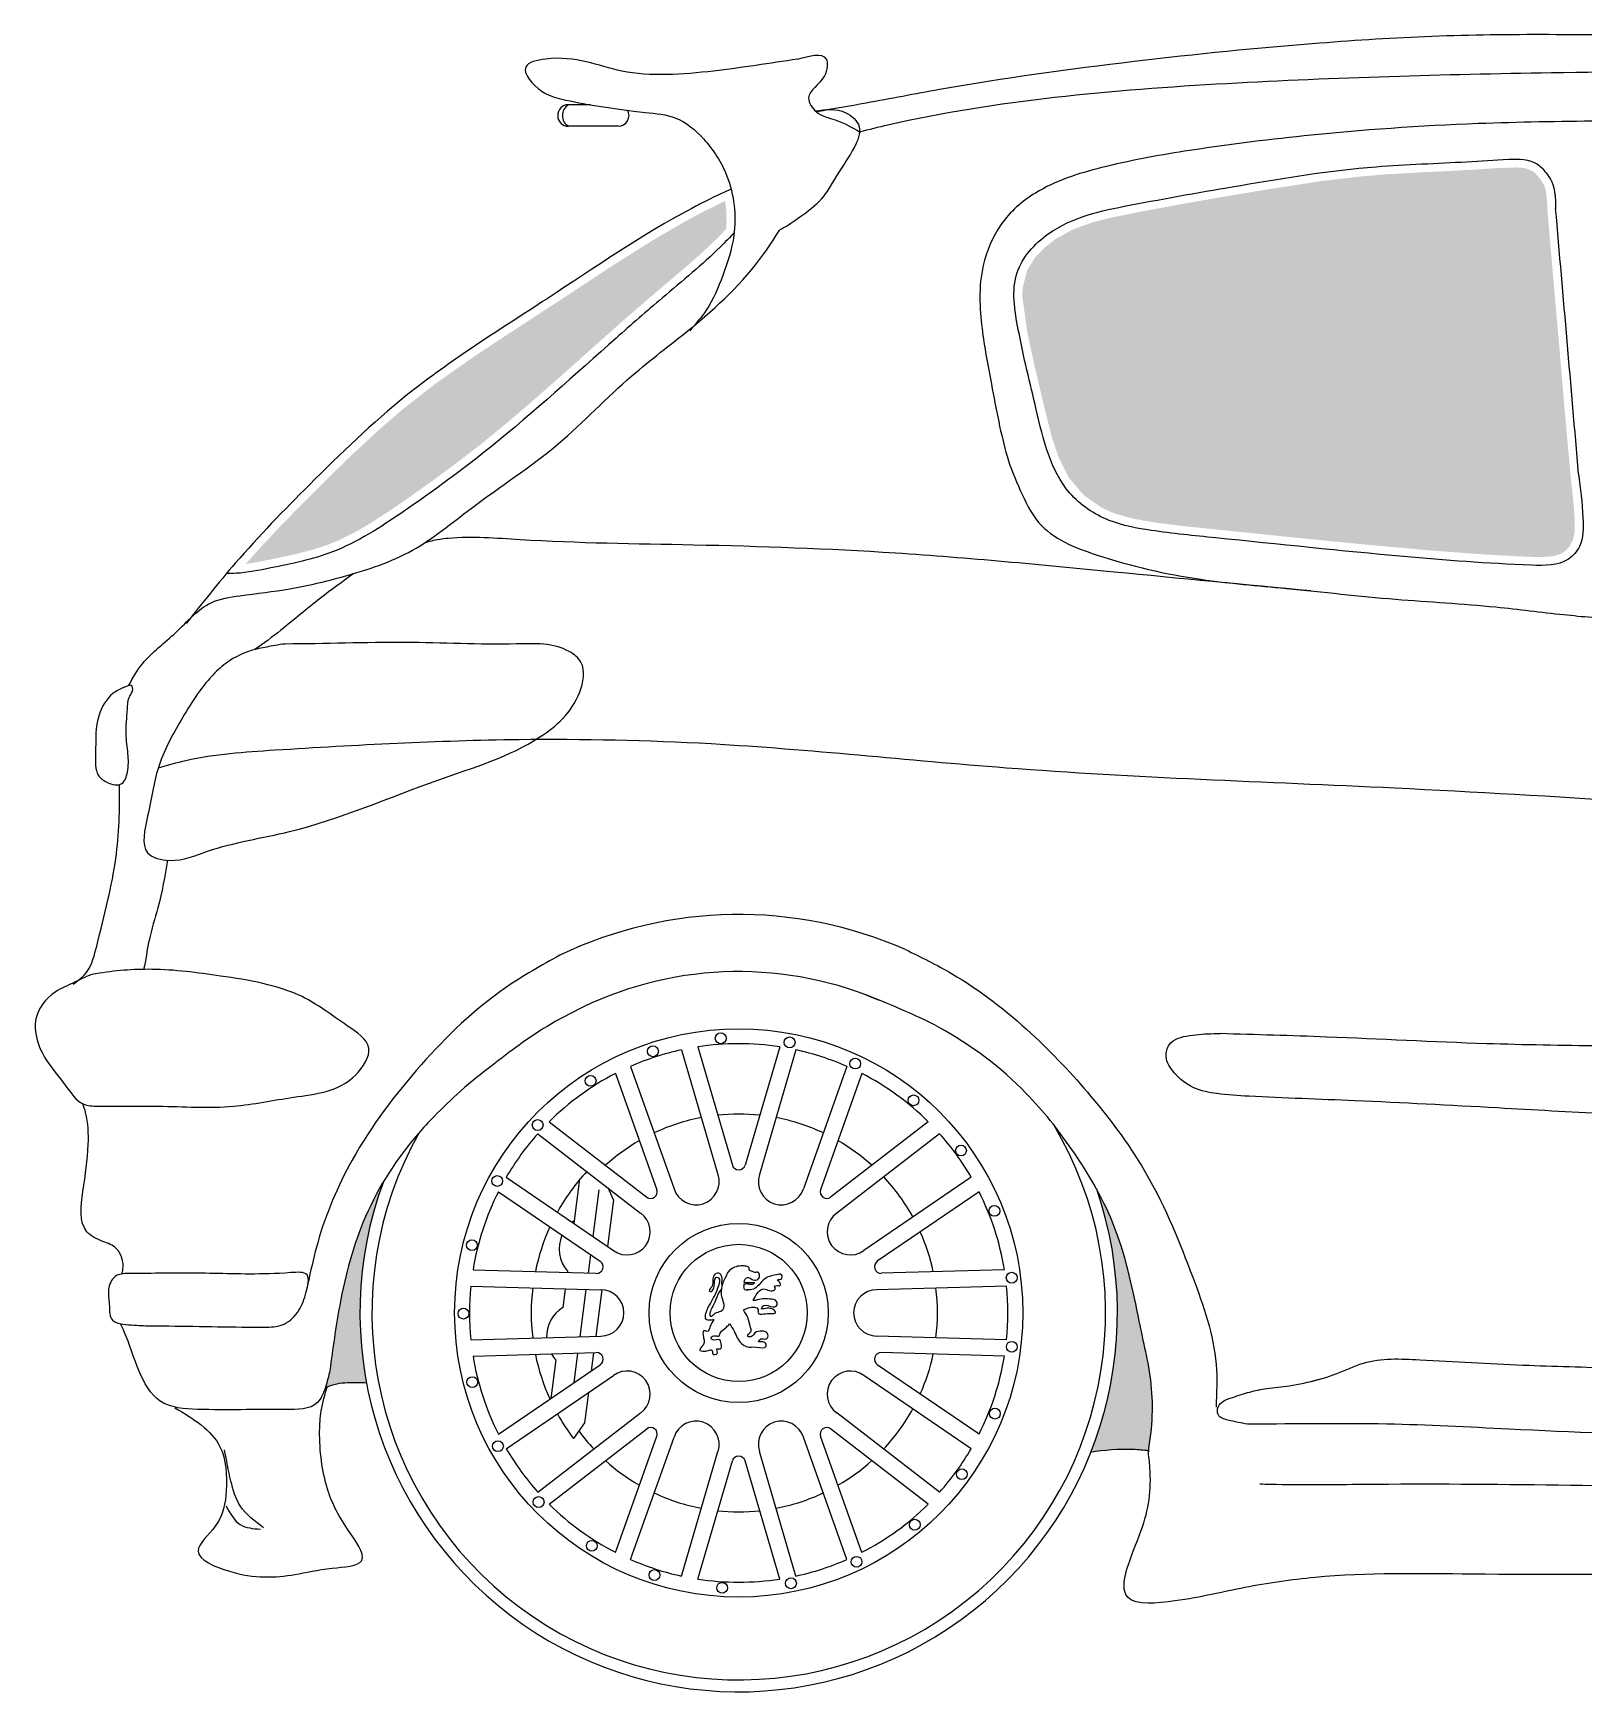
# Model space of a CAD drawing. Header units: metres. Extents: x -0.59 to 3.2, y 0 to 1.62.
# Drawn here: x -0.592 to 0.709, y 0 to 1.39 of the extents above; entities that cross this region are included whole.
import ezdxf

# ---------------------------------------------------------------- set-up
doc = ezdxf.new("R2010")
doc.units = ezdxf.units.M
for name, color, linetype in [('ceco.net 86 206-Car', 7, 'Continuous'), ('ceco.net 86 206-Glass', 7, 'Continuous'), ('ceco.net 86 206-Guard', 8, 'Continuous')]:
    doc.layers.add(name, color=color, linetype=linetype)

msp = doc.modelspace()

# ---------------------------------------------------------------- hatches: boundary and pattern name
at = {"layer": 'ceco.net 86 206-Glass'}
h = msp.add_hatch(color=256, dxfattribs=at)
h.paths.add_polyline_path([(1.8081, 1.121), (1.7512, 1.1514), (1.7104, 1.1734), (1.67, 1.1945), (1.6383, 1.2104), (1.6048, 1.2263), (1.5841, 1.2358), (1.5597, 1.2466), (1.5163, 1.2647), (1.4775, 1.2797), (1.4501, 1.2896), (1.4361, 1.2944), (1.4366, 1.2968), (1.4396, 1.301), (1.4465, 1.305), (1.4519, 1.3067), (1.4578, 1.3079), (1.4638, 1.3085), (1.4712, 1.3084), (1.481, 1.3073), (1.4867, 1.3063), (1.4962, 1.3042), (1.5062, 1.3015), (1.5306, 1.2939), (1.5595, 1.2834), (1.5933, 1.2708), (1.6276, 1.258), (1.6549, 1.2476), (1.6801, 1.2375), (1.7058, 1.2268), (1.7146, 1.2229), (1.761, 1.2017), (1.8021, 1.1819), (1.8376, 1.1647), (1.8676, 1.1503), (1.9056, 1.1321), (1.933, 1.1188), (1.9679, 1.1018), (1.9784, 1.0967), (2.0669, 1.0526), (2.1454, 1.0127), (2.2075, 0.9787), (2.2603, 0.9503), (2.2864, 0.9374), (2.2906, 0.9353), (2.2829, 0.935), (2.2704, 0.935), (2.2553, 0.9349), (2.2425, 0.9345), (2.232, 0.934), (2.2203, 0.9333), (2.2095, 0.9325), (2.1981, 0.9317), (2.189, 0.931), (2.1715, 0.9297), (2.1644, 0.9293), (2.1482, 0.9283), (2.1425, 0.928), (2.1295, 0.9274), (2.1219, 0.9271), (2.1088, 0.9347), (2.0833, 0.9523), (2.0537, 0.9755), (2.019, 1.0009), (1.9596, 1.0388), (1.9098, 1.0672), (1.8646, 1.0914)])
h.paths.add_polyline_path([(0.837, 1.0792), (0.8258, 1.154), (0.8141, 1.2576), (0.8127, 1.2711), (0.8121, 1.2863), (0.8133, 1.2952), (0.8152, 1.3011), (0.8202, 1.3011), (0.8299, 1.3011), (0.8704, 1.3009), (0.9407, 1.2997), (1.0454, 1.2948), (1.126, 1.288), (1.2029, 1.2798), (1.2715, 1.2692), (1.3453, 1.2503), (1.4072, 1.2284), (1.4609, 1.2068), (1.508, 1.1861), (1.5562, 1.1635), (1.6099, 1.1368), (1.6596, 1.1103), (1.7199, 1.0757), (1.7515, 1.0563), (1.7518, 1.0541), (1.753, 1.0455), (1.7541, 1.0363), (1.7555, 1.0247), (1.7569, 1.0081), (1.7573, 1.0014), (1.7495, 1.0021), (1.7363, 1.0015), (1.7203, 0.997), (1.7091, 0.9894), (1.7014, 0.9792), (1.696, 0.9666), (1.6936, 0.9569), (1.6922, 0.9466), (1.69, 0.9276), (1.6885, 0.913), (1.6904, 0.8889), (1.6958, 0.8719), (1.703, 0.8624), (1.7174, 0.8523), (1.7263, 0.8481), (1.7175, 0.8485), (1.6996, 0.8494), (1.6549, 0.8523), (1.5741, 0.8584), (1.5083, 0.8629), (1.4122, 0.8687), (1.3203, 0.8741), (1.1753, 0.8829), (1.0496, 0.8903), (0.9687, 0.8957), (0.9154, 0.8998), (0.8625, 0.9045), (0.857, 0.905), (0.8572, 0.907), (0.8577, 0.9262), (0.8542, 0.9714), (0.8493, 1.0071)])
h.paths.add_polyline_path([(0.256, 1.0778), (0.2484, 1.11), (0.2422, 1.1385), (0.2379, 1.1687), (0.238, 1.1762), (0.2419, 1.1918), (0.2486, 1.2023), (0.2564, 1.2105), (0.2665, 1.2183), (0.2799, 1.2256), (0.2959, 1.2315), (0.3104, 1.2353), (0.3379, 1.2409), (0.3711, 1.247), (0.4054, 1.253), (0.4406, 1.2589), (0.4875, 1.2662), (0.5207, 1.2701), (0.5414, 1.2719), (0.5767, 1.2739), (0.5975, 1.2749), (0.6161, 1.2759), (0.6361, 1.2772), (0.6533, 1.2778), (0.6601, 1.277), (0.6664, 1.2742), (0.6693, 1.2715), (0.6731, 1.2667), (0.6756, 1.2623), (0.6769, 1.2579), (0.6778, 1.2507), (0.6782, 1.2416), (0.6812, 1.206), (0.6838, 1.1763), (0.6882, 1.1263), (0.6909, 1.0944), (0.6951, 1.0465), (0.6981, 1.0134), (0.6988, 1.0081), (0.6998, 0.9986), (0.7007, 0.9867), (0.7011, 0.9794), (0.7009, 0.9722), (0.6996, 0.9658), (0.6967, 0.96), (0.6939, 0.9569), (0.6896, 0.954), (0.6835, 0.952), (0.6726, 0.9511), (0.6657, 0.9513), (0.6559, 0.9517), (0.6278, 0.9532), (0.5813, 0.9566), (0.5262, 0.9616), (0.4733, 0.9668), (0.4151, 0.9728), (0.3751, 0.9769), (0.3507, 0.9799), (0.33, 0.9835), (0.3143, 0.988), (0.3037, 0.993), (0.2894, 1.003), (0.2769, 1.0176), (0.268, 1.0355), (0.2625, 1.052)])
h.paths.add_polyline_path([(-0.3014, 1.0581), (-0.2816, 1.0752), (-0.2551, 1.0959), (-0.2236, 1.1181), (-0.2001, 1.1337), (-0.1539, 1.1638), (-0.1034, 1.197), (-0.0732, 1.216), (-0.0442, 1.2329), (-0.028, 1.2415), (-0.0156, 1.2476), (-0.0114, 1.2496), (-0.0106, 1.2435), (-0.0103, 1.2384), (-0.0102, 1.2314), (-0.0106, 1.2261), (-0.0145, 1.222), (-0.0189, 1.2175), (-0.0258, 1.2109), (-0.033, 1.2043), (-0.0402, 1.1979), (-0.0471, 1.192), (-0.067, 1.1751), (-0.0933, 1.1525), (-0.1098, 1.1379), (-0.1317, 1.1184), (-0.1529, 1.0995), (-0.1756, 1.0796), (-0.1962, 1.0621), (-0.215, 1.0467), (-0.2311, 1.0342), (-0.2532, 1.0177), (-0.2815, 0.9976), (-0.2952, 0.9883), (-0.3106, 0.9784), (-0.3213, 0.9723), (-0.336, 0.965), (-0.3468, 0.9607), (-0.3566, 0.9576), (-0.3719, 0.9536), (-0.3818, 0.9514), (-0.3935, 0.949), (-0.4035, 0.947), (-0.4133, 0.9454), (-0.4134, 0.9454), (-0.402, 0.9581), (-0.3868, 0.9745), (-0.3672, 0.9946), (-0.3446, 1.0172), (-0.3241, 1.0371)])
at = {"layer": 'ceco.net 86 206-Guard'}
h = msp.add_hatch(color=256, dxfattribs=at)
h.paths.add_polyline_path([(0.2996, 0.2123), (0.3023, 0.2204), (0.3046, 0.2277), (0.3082, 0.2411), (0.3109, 0.2529), (0.3137, 0.2681), (0.3154, 0.2803), (0.3169, 0.2971), (0.3175, 0.3147), (0.3168, 0.3389), (0.3141, 0.3643), (0.3116, 0.379), (0.3065, 0.4007), (0.3017, 0.4184), (0.3062, 0.4096), (0.3111, 0.3991), (0.3163, 0.3864), (0.3224, 0.368), (0.3266, 0.3527), (0.3307, 0.3353), (0.3366, 0.3073), (0.3409, 0.287), (0.3456, 0.2596), (0.3469, 0.2389), (0.3463, 0.2235), (0.3448, 0.2097), (0.3438, 0.2018), (0.3412, 0.2023), (0.33, 0.2032), (0.3187, 0.2031), (0.3111, 0.2027), (0.3018, 0.2017), (0.2961, 0.2009), (0.2971, 0.2053)])
h.paths.add_polyline_path([(-0.3411, 0.2824), (-0.3381, 0.3027), (-0.3339, 0.3274), (-0.3301, 0.3454), (-0.3242, 0.3674), (-0.3174, 0.3875), (-0.3095, 0.4059), (-0.3026, 0.4193), (-0.2977, 0.4278), (-0.3006, 0.42), (-0.3029, 0.4129), (-0.3057, 0.4036), (-0.3082, 0.3939), (-0.3109, 0.3823), (-0.3125, 0.3737), (-0.3164, 0.344), (-0.3173, 0.3314), (-0.3176, 0.3181), (-0.3165, 0.2919), (-0.3152, 0.2792), (-0.3132, 0.2652), (-0.312, 0.2587), (-0.3171, 0.2592), (-0.3276, 0.2593), (-0.333, 0.2589), (-0.3429, 0.2565), (-0.3469, 0.2542), (-0.3451, 0.2604), (-0.3432, 0.2681)])

# ---------------------------------------------------------------- linework, layer by layer
at = {"layer": 'ceco.net 86 206-Car'}
for p, q in [((-0.1243, 1.3303), (-0.1428, 1.3303)), ((-0.101, 1.3123), (-0.1428, 1.3123)), ((-0.048, 0.5381), (-0.0174, 0.4336)), ((-0.0344, 0.5406), (-0.0053, 0.4415)), ((0.0344, 0.5406), (0.0053, 0.4415)), ((0.048, 0.5381), (0.0174, 0.4336)), ((-0.1033, 0.5182), (-0.0686, 0.4209)), ((-0.0908, 0.5242), (-0.0542, 0.4217)), ((0.0908, 0.5242), (0.0542, 0.4217)), ((0.1033, 0.5182), (0.0686, 0.4209)), ((-0.1589, 0.4778), (-0.0771, 0.4147)), ((0.1589, 0.4778), (0.0771, 0.4147)), ((-0.1685, 0.4678), (-0.0823, 0.4013)), ((0.1685, 0.4678), (0.0823, 0.4013)), ((-0.1949, 0.4314), (-0.105, 0.3699)), ((0.1949, 0.4314), (0.105, 0.3699)), ((-0.2015, 0.4192), (-0.1162, 0.3609)), ((-0.1335, 0.4299), (-0.1384, 0.3927)), ((-0.1172, 0.4207), (-0.1223, 0.3817)), ((-0.1049, 0.4125), (-0.1096, 0.4224)), ((0.2015, 0.4192), (0.1162, 0.3609)), ((-0.1049, 0.4125), (-0.1101, 0.3734)), ((-0.1243, 0.3664), (-0.1263, 0.351)), ((-0.2228, 0.3538), (-0.1195, 0.3508)), ((-0.1436, 0.3526), (-0.1437, 0.3515)), ((0.2228, 0.3538), (0.1195, 0.3508)), ((-0.2246, 0.34), (-0.1157, 0.3369)), ((-0.1455, 0.3378), (-0.1476, 0.322)), ((-0.1281, 0.3373), (-0.1333, 0.2977)), ((-0.1148, 0.3369), (-0.1199, 0.2981)), ((0.2246, 0.34), (0.1157, 0.3369)), ((-0.2246, 0.2951), (-0.1157, 0.2982)), ((0.2246, 0.2951), (0.1157, 0.2982)), ((-0.2228, 0.2813), (-0.1195, 0.2843)), ((-0.1533, 0.2783), (-0.1576, 0.246)), ((-0.1351, 0.2838), (-0.1383, 0.2591)), ((-0.1217, 0.2842), (-0.1237, 0.2691)), ((0.2228, 0.2813), (0.1195, 0.2843)), ((-0.2015, 0.2159), (-0.1162, 0.2742)), ((-0.1949, 0.2038), (-0.105, 0.2652)), ((0.1949, 0.2038), (0.105, 0.2652)), ((0.2015, 0.2159), (0.1162, 0.2742)), ((-0.1261, 0.2508), (-0.1294, 0.2254)), ((-0.1685, 0.1674), (-0.0823, 0.2339)), ((-0.1294, 0.2254), (-0.1385, 0.2123)), ((0.1685, 0.1674), (0.0823, 0.2339)), ((-0.1589, 0.1573), (-0.0771, 0.2204)), ((-0.1033, 0.1169), (-0.0686, 0.2142)), ((-0.0908, 0.1109), (-0.0542, 0.2135)), ((0.0908, 0.1109), (0.0542, 0.2135)), ((0.1033, 0.1169), (0.0686, 0.2142)), ((0.1589, 0.1573), (0.0771, 0.2204)), ((-0.048, 0.097), (-0.0174, 0.2015)), ((0.048, 0.097), (0.0174, 0.2015)), ((-0.0344, 0.0945), (-0.0053, 0.1936)), ((0.0344, 0.0945), (0.0053, 0.1936))]:
    msp.add_line(p, q, dxfattribs=at)
for centre, radius in [((0, 0.3176), 0.2382), ((-0.0151, 0.5478), 0.00453), ((0.0427, 0.5444), 0.00453), ((-0.0719, 0.5369), 0.00453), ((0.0977, 0.5266), 0.00453), ((-0.1242, 0.5121), 0.00453), ((0.1466, 0.4958), 0.00453), ((-0.1686, 0.4751), 0.00453), ((0.1864, 0.4537), 0.00453), ((-0.2025, 0.4282), 0.00453), ((0.2144, 0.4031), 0.00453), ((0, 0.3176), 0.0751), ((-0.2237, 0.3744), 0.00453), ((0, 0.3176), 0.0575), ((0.2289, 0.3471), 0.00453), ((-0.2308, 0.317), 0.00453), ((0.229, 0.2892), 0.00453), ((-0.2234, 0.2596), 0.00453), ((0.2148, 0.2332), 0.00453), ((-0.2019, 0.2059), 0.00453), ((0.1871, 0.1824), 0.00453), ((-0.1678, 0.1591), 0.00453), ((0.1476, 0.1401), 0.00453), ((-0.1232, 0.1224), 0.00453), ((0.0988, 0.109), 0.00453), ((-0.0707, 0.0979), 0.00453), ((-0.0139, 0.0872), 0.00453), ((0.0438, 0.091), 0.00453)]:
    msp.add_circle(centre, radius, dxfattribs=at)
for centre, radius, start, end in [((-0.1428, 1.3213), 0.009, 90, 270), ((-0.1375, 1.3213), 0.0104, 120.4795, 239.5205), ((-0.101, 1.3213), 0.009, 270, 29.5664), ((0, 0.3176), 0.2257, 81.239, 98.761), ((0, 0.3176), 0.2257, 102.2808, 113.7192), ((0, 0.3176), 0.2257, 66.2808, 77.7192), ((0, 0.3176), 0.2257, 117.239, 134.761), ((0, 0.3176), 0.2257, 45.239, 62.761), ((0, 0.3176), 0.3076, 150.5145, 30.943), ((0, 0.3176), 0.1667, 100.8355, 115.1645), ((0, 0.3176), 0.1667, 83.9524, 96.0476), ((0, 0.3176), 0.1667, 64.8355, 79.1645), ((0, 0.3176), 0.2257, 138.2808, 149.7192), ((0, 0.3176), 0.1667, 119.9524, 132.0476), ((0, 0.3176), 0.1667, 47.9524, 60.0476), ((0, 0.3176), 0.2257, 30.2808, 41.7192), ((0, 0.3176), 0.174, 137.0691, 150.9309), ((-0.0358, 0.4276), 0.0194, 288, 18), ((0, 0.443), 0.00552, 196.3508, 343.6492), ((0.0358, 0.4276), 0.0194, 162, 252), ((0, 0.3176), 0.1667, 28.8355, 43.1645), ((0, 0.3176), 0.3176, 159.7486, 19.0591), ((0, 0.3176), 0.2257, 153.239, 170.761), ((-0.0738, 0.4191), 0.00552, 232.3508, 19.6492), ((-0.0358, 0.4276), 0.0194, 198, 288), ((0.0358, 0.4276), 0.0194, 252, 342), ((0.0738, 0.4191), 0.00552, 160.3508, 307.6492), ((0, 0.3176), 0.2257, 9.239, 26.761), ((0, 0.3176), 0.174, 155.5129, 168.4871), ((-0.1221, 0.3713), 0.0285, 124.1135, 128.3464), ((-0.0936, 0.3856), 0.0194, 324, 54), ((0.0936, 0.3856), 0.0194, 126, 216), ((-0.1221, 0.3713), 0.0285, 156.3929, 220.9688), ((0, 0.3176), 0.1667, 11.9524, 24.0476), ((-0.0936, 0.3856), 0.0194, 234, 324), ((0.0936, 0.3856), 0.0194, 216, 306), ((-0.1193, 0.3563), 0.00552, 268.3508, 55.6492), ((0.1193, 0.3563), 0.00552, 124.3508, 271.6492), ((0, 0.3176), 0.2257, 174.2808, 185.7192), ((0, 0.3176), 0.174, 173.0691, 186.9309), ((-0.1157, 0.3176), 0.0194, 0, 90), ((0.1157, 0.3176), 0.0194, 90, 180), ((0, 0.3176), 0.1667, 352.8355, 7.1645), ((0, 0.3176), 0.2257, 354.2808, 5.7192), ((-0.1326, 0.2978), 0.0285, 121.799, 181.8095), ((-0.1157, 0.3176), 0.0194, 270, 360), ((0.1157, 0.3176), 0.0194, 180, 270), ((0, 0.3176), 0.2257, 189.239, 206.761), ((0, 0.3176), 0.174, 191.5129, 204.4871), ((-0.1326, 0.2978), 0.0285, 210.7689, 223.2833), ((-0.1193, 0.2788), 0.00552, 304.3508, 91.6492), ((0.1193, 0.2788), 0.00552, 88.3508, 235.6492), ((0, 0.3176), 0.1667, 335.9524, 348.0476), ((0, 0.3176), 0.2257, 333.239, 350.761), ((-0.0936, 0.2495), 0.0194, 36, 126), ((0.0936, 0.2495), 0.0194, 54, 144), ((-0.0936, 0.2495), 0.0194, 306, 36), ((0.0936, 0.2495), 0.0194, 144, 234), ((0, 0.3176), 0.1667, 316.8355, 331.1645), ((0, 0.3176), 0.174, 209.0691, 217.2323), ((-0.0358, 0.2075), 0.0194, 72, 162), ((-0.0358, 0.2075), 0.0194, 342, 72), ((0.0358, 0.2075), 0.0194, 108, 198), ((0.0358, 0.2075), 0.0194, 18, 108), ((0, 0.3176), 0.1667, 216.4078, 223.1645), ((-0.0738, 0.216), 0.00552, 340.3508, 127.6492), ((0.0738, 0.216), 0.00552, 52.3508, 199.6492), ((0, 0.3176), 0.2257, 210.2808, 221.7192), ((0, 0.1921), 0.00552, 16.3508, 163.6492), ((0, 0.3176), 0.2257, 318.2808, 329.7192), ((0, 0.3176), 0.1667, 227.9524, 240.0476), ((0, 0.3176), 0.1667, 299.9524, 312.0476), ((0, 0.3176), 0.2257, 225.239, 242.761), ((0, 0.3176), 0.1667, 244.8355, 259.1645), ((0, 0.3176), 0.1667, 280.8355, 295.1645), ((0, 0.3176), 0.2257, 297.239, 314.761), ((0, 0.3176), 0.1667, 263.9524, 276.0476), ((0, 0.3176), 0.2257, 246.2808, 257.7192), ((0, 0.3176), 0.2257, 282.2808, 293.7192), ((0, 0.3176), 0.2257, 261.239, 278.761)]:
    msp.add_arc(centre, radius, start, end, dxfattribs=at)
for major_axis in [(0, 0.3749), (0, 0.327)]:
    msp.add_ellipse((0, 0.2767), major_axis=major_axis, ratio=0.959877, start_param=5.884099, end_param=6.713037, dxfattribs=at)
for points, knots in [([(0.0656, 1.3247), (0.0793, 1.3271), (0.1136, 1.333), (0.2018, 1.3501), (0.3286, 1.3674), (0.4665, 1.3813), (0.6151, 1.3908), (0.7745, 1.3883), (0.9511, 1.3859), (1.1143, 1.3794), (1.2543, 1.3631), (1.3559, 1.3513), (1.4046, 1.3396), (1.4142, 1.3372)], [0, 0, 0, 0, 0.03388, 0.084444, 0.218048, 0.344664, 0.42105, 0.579932, 0.731759, 0.850568, 0.976761, 1.074341, 1.098331, 1.098331, 1.098331, 1.098331]), ([(0.0494, 1.3686), (0.0262, 1.365), (-0.0222, 1.3574), (-0.0967, 1.352), (-0.1413, 1.3742), (-0.1872, 1.3636), (-0.1668, 1.3399), (-0.1355, 1.3314), (-0.1061, 1.3274), (-0.0816, 1.3242), (-0.0784, 1.3237)], [0, 0, 0, 0, 0.0711162, 0.1482236, 0.2127092, 0.2307614, 0.2549262, 0.2729784, 0.3341546, 0.343478, 0.343478, 0.343478, 0.343478]), ([(0.0494, 1.3686), (0.0596, 1.3714), (0.0762, 1.376), (0.0734, 1.3495), (0.0535, 1.3402), (0.0653, 1.3212), (0.0835, 1.3181), (0.0953, 1.3112), (0.1021, 1.3071)], [0, 0, 0, 0, 0.0237619, 0.0382891, 0.060922, 0.0744651, 0.0915721, 0.1151113, 0.1151113, 0.1151113, 0.1151113]), ([(2.1236, 0.918), (2.0911, 0.9356), (2.0295, 0.9893), (1.9222, 1.0545), (1.7854, 1.1241), (1.6551, 1.1967), (1.5317, 1.2523), (1.4309, 1.2897), (1.3252, 1.3211), (1.182, 1.344), (1.0137, 1.3571), (0.8427, 1.3587), (0.6457, 1.3571), (0.4518, 1.3517), (0.266, 1.3385), (0.1631, 1.3225), (0.1093, 1.3095), (0.1013, 1.3075)], [0, 0, 0, 0, 0.06274, 0.195085, 0.300258, 0.432964, 0.554203, 0.6265, 0.693156, 0.820888, 0.977767, 1.103117, 1.236477, 1.456752, 1.574411, 1.689139, 1.708898, 1.708898, 1.708898, 1.708898]), ([(-0.0784, 1.3237), (-0.0696, 1.323), (-0.0508, 1.3216), (-0.0264, 1.3007), (-0.0052, 1.2679), (-0.0005, 1.2251), (-0.0126, 1.1879), (-0.0243, 1.1602), (-0.0362, 1.1465), (-0.0411, 1.1408)], [0, 0, 0, 0, 0.0260834, 0.0550423, 0.0919928, 0.1421182, 0.176953, 0.2090661, 0.231314, 0.231314, 0.231314, 0.231314]), ([(0.0643, 1.3251), (0.0643, 1.3251), (0.0728, 1.3266), (0.0871, 1.328), (0.1049, 1.3123), (0.0961, 1.2914), (0.0827, 1.2729), (0.0701, 1.2489), (0.0507, 1.2358), (0.0395, 1.2276), (0.0344, 1.2255)], [0.0291617, 0.0291617, 0.0291617, 0.0291617, 0.0292874, 0.0498246, 0.0627071, 0.0767857, 0.095733, 0.1194233, 0.138101, 0.1516856, 0.1516856, 0.1516856, 0.1516856]), ([(0.722, 1.3166), (0.688, 1.3162), (0.6052, 1.3151), (0.4891, 1.3068), (0.3832, 1.2935), (0.3075, 1.2799), (0.2532, 1.2627), (0.2188, 1.2334), (0.2003, 1.1902), (0.2029, 1.1429), (0.2123, 1.0942), (0.2225, 1.0392), (0.2345, 1.0099), (0.2533, 0.9701), (0.3125, 0.9472), (0.3809, 0.9316), (0.466, 0.9247), (0.5481, 0.9151), (0.626, 0.9112), (0.6884, 0.9029), (0.7231, 0.9), (0.7387, 0.8987)], [0, 0, 0, 0, 0.082607, 0.201194, 0.283026, 0.34105, 0.389878, 0.421775, 0.449559, 0.490237, 0.528159, 0.575076, 0.603434, 0.627668, 0.671191, 0.744163, 0.802628, 0.877157, 0.945523, 0.991917, 1.029985, 1.029985, 1.029985, 1.029985]), ([(0.7043, 1.021), (0.7057, 1.0083), (0.7082, 0.9903), (0.7085, 0.9621), (0.692, 0.9435), (0.6371, 0.945), (0.5419, 0.9524), (0.4342, 0.9639), (0.3519, 0.9721), (0.3089, 0.9798), (0.2648, 1.009), (0.2499, 1.0739), (0.2353, 1.1334), (0.2261, 1.1899), (0.2663, 1.2337), (0.3355, 1.248), (0.4273, 1.264), (0.5214, 1.2795), (0.5974, 1.2814), (0.6414, 1.2847), (0.6671, 1.2853), (0.6812, 1.2683), (0.6846, 1.2617), (0.685, 1.2451), (0.685, 1.2432)], [0.1664206, 0.1664206, 0.1664206, 0.1664206, 0.1972421, 0.2160763, 0.2270051, 0.2525258, 0.3396768, 0.4678605, 0.5120192, 0.5411981, 0.5734237, 0.6323949, 0.685773, 0.7231333, 0.7559992, 0.8143371, 0.8910324, 0.9836786, 1.0455338, 1.0740268, 1.0938017, 1.1029926, 1.1217405, 1.1244822, 1.1244822, 1.1244822, 1.1244822]), ([(-0.0064, 1.2596), (-0.0205, 1.2532), (-0.0725, 1.2273), (-0.16, 1.1666), (-0.2726, 1.0972), (-0.3556, 1.0169), (-0.4175, 0.9534), (-0.4498, 0.9126), (-0.4633, 0.8955)], [0.033585, 0.033585, 0.033585, 0.033585, 0.059248, 0.1738076, 0.2884711, 0.3762076, 0.4480715, 0.4995712, 0.4995712, 0.4995712, 0.4995712]), ([(-0.5113, 0.8437), (-0.5082, 0.8502), (-0.4975, 0.8676), (-0.471, 0.8866), (-0.448, 0.9144), (-0.4122, 0.9199), (-0.3751, 0.9239), (-0.3263, 0.9356), (-0.2723, 0.9531), (-0.2171, 0.9995), (-0.151, 1.0416), (-0.0963, 1.1002), (-0.0337, 1.1463), (0.0096, 1.1867), (0.03, 1.2186), (0.0344, 1.2255)], [0.2026405, 0.2026405, 0.2026405, 0.2026405, 0.2192984, 0.2499382, 0.2807062, 0.3006006, 0.3350786, 0.3723935, 0.4221231, 0.4704541, 0.543135, 0.6100879, 0.6597103, 0.7297642, 0.749047, 0.749047, 0.749047, 0.749047]), ([(-0.0038, 1.2231), (-0.01, 1.2166), (-0.0267, 1.1996), (-0.0612, 1.1711), (-0.1245, 1.1161), (-0.1943, 1.0517), (-0.2743, 0.9932), (-0.335, 0.9536), (-0.3846, 0.9437), (-0.4143, 0.9375), (-0.4268, 0.9374), (-0.4295, 0.9374)], [0.043115, 0.043115, 0.043115, 0.043115, 0.0533067, 0.1046636, 0.1455251, 0.2557173, 0.3295157, 0.3841535, 0.4273104, 0.4511192, 0.4575988, 0.4575988, 0.4575988, 0.4575988]), ([(0.4798, 0.9228), (0.4248, 0.928), (0.3087, 0.9391), (0.1364, 0.956), (-0.03, 0.9617), (-0.1549, 0.9629), (-0.2283, 0.969), (-0.2555, 0.9655), (-0.2623, 0.9632), (-0.2645, 0.9624)], [0, 0, 0, 0, 0.1342654, 0.2833854, 0.4206668, 0.5385535, 0.5873532, 0.5989191, 0.6047132, 0.6047132, 0.6047132, 0.6047132]), ([(-0.3227, 0.9373), (-0.3322, 0.9306), (-0.3532, 0.9155), (-0.3796, 0.8927), (-0.3983, 0.8789), (-0.4057, 0.8737)], [0.00498674, 0.00498674, 0.00498674, 0.00498674, 0.03283304, 0.06684815, 0.08846244, 0.08846244, 0.08846244, 0.08846244]), ([(-0.3803, 0.8783), (-0.3467, 0.8783), (-0.2817, 0.8813), (-0.2035, 0.8768), (-0.151, 0.8798), (-0.1273, 0.8612), (-0.1338, 0.8263), (-0.1767, 0.7882), (-0.2653, 0.7623), (-0.3552, 0.7219), (-0.4343, 0.7106), (-0.4713, 0.694), (-0.5035, 0.7016), (-0.4933, 0.7411), (-0.4887, 0.7775), (-0.4661, 0.818), (-0.447, 0.8479), (-0.4245, 0.8672), (-0.4066, 0.8743), (-0.3905, 0.8765), (-0.3832, 0.8783), (-0.3803, 0.8783)], [0, 0, 0, 0, 0.1006808, 0.1939959, 0.2386173, 0.2516628, 0.2762246, 0.3248461, 0.4162559, 0.5482451, 0.6188224, 0.6515806, 0.6709907, 0.700428, 0.7432718, 0.7860694, 0.8307322, 0.8464489, 0.8728914, 0.8866173, 0.8952985, 0.8952985, 0.8952985, 0.8952985]), ([(-0.5158, 0.8418), (-0.519, 0.8405), (-0.5282, 0.8358), (-0.5401, 0.8156), (-0.5387, 0.7921), (-0.5402, 0.7695), (-0.5293, 0.7612), (-0.5162, 0.7582), (-0.5115, 0.773), (-0.5118, 0.7866), (-0.5146, 0.8044), (-0.5126, 0.8202), (-0.5123, 0.8336), (-0.5076, 0.839), (-0.5084, 0.8424), (-0.5088, 0.8432)], [0.006831, 0.006831, 0.006831, 0.006831, 0.0151402, 0.0318556, 0.0572132, 0.0716062, 0.0788585, 0.0890778, 0.0972719, 0.1094913, 0.1221701, 0.138474, 0.1471768, 0.1520965, 0.1542054, 0.1542054, 0.1542054, 0.1542054]), ([(-0.5158, 0.8418), (-0.5154, 0.842), (-0.5146, 0.8425), (-0.5132, 0.843), (-0.5118, 0.8435), (-0.5107, 0.8439), (-0.5098, 0.844), (-0.5092, 0.8436), (-0.5089, 0.8432), (-0.5087, 0.843)], [0.000515855, 0.000515855, 0.000515855, 0.000515855, 0.00155596, 0.002811003, 0.004102968, 0.005095025, 0.005775825, 0.006201052, 0.006889261, 0.006889261, 0.006889261, 0.006889261]), ([(2.7751, 0.4657), (2.7649, 0.4795), (2.7407, 0.5125), (2.6962, 0.5627), (2.6329, 0.6119), (2.5406, 0.6425), (2.425, 0.655), (2.2717, 0.6663), (2.017, 0.6745), (1.6788, 0.6975), (1.2987, 0.7106), (0.9264, 0.7342), (0.5759, 0.7585), (0.25, 0.7686), (0.006, 0.7958), (-0.199, 0.8001), (-0.3455, 0.7922), (-0.4473, 0.7854), (-0.4792, 0.7765), (-0.4869, 0.7741)], [0, 0, 0, 0, 0.040473, 0.09676, 0.159229, 0.22996, 0.328711, 0.441449, 0.603548, 0.947988, 1.26533, 1.527909, 1.854542, 2.11917, 2.320185, 2.4506, 2.616813, 2.677591, 2.697114, 2.697114, 2.697114, 2.697114]), ([(-0.558, 0.5932), (-0.5537, 0.5964), (-0.5434, 0.6042), (-0.537, 0.6311), (-0.5289, 0.6621), (-0.5199, 0.7072), (-0.5189, 0.7397), (-0.5193, 0.7605)], [0, 0, 0, 0, 0.012544, 0.0302863, 0.0613244, 0.0889659, 0.137167, 0.137167, 0.137167, 0.137167]), ([(-0.4789, 0.697), (-0.4811, 0.6836), (-0.4853, 0.6612), (-0.4948, 0.6321), (-0.4973, 0.6131), (-0.499, 0.6056)], [0.00800178, 0.00800178, 0.00800178, 0.00800178, 0.03956874, 0.06127633, 0.07922496, 0.07922496, 0.07922496, 0.07922496]), ([(-0.15, 0.6175), (-0.1654, 0.6089), (-0.2087, 0.5847), (-0.2686, 0.5267), (-0.3231, 0.4547), (-0.3503, 0.3911), (-0.3586, 0.3546), (-0.3611, 0.3427), (-0.3615, 0.3408)], [0, 0, 0, 0, 0.042574, 0.1189056, 0.1966371, 0.2553451, 0.2794716, 0.2839626, 0.2839626, 0.2839626, 0.2839626]), ([(0.1398, 0.6222), (0.1529, 0.6158), (0.1908, 0.5973), (0.2438, 0.5558), (0.2983, 0.498), (0.3478, 0.4311), (0.3791, 0.3536), (0.4023, 0.288), (0.4008, 0.2506), (0.4003, 0.2386)], [0, 0, 0, 0, 0.0432253, 0.1254681, 0.1967444, 0.2765505, 0.366429, 0.4391156, 0.4735485, 0.4735485, 0.4735485, 0.4735485]), ([(-0.539, 0.6019), (-0.5235, 0.6045), (-0.4883, 0.6074), (-0.431, 0.5998), (-0.371, 0.5901), (-0.3358, 0.5629), (-0.3032, 0.5418), (-0.3275, 0.5032), (-0.3724, 0.4998), (-0.4273, 0.4879), (-0.483, 0.4918), (-0.5239, 0.4904), (-0.5532, 0.4914), (-0.5658, 0.5114), (-0.584, 0.5306), (-0.595, 0.5635), (-0.5765, 0.5868), (-0.5591, 0.5933), (-0.5481, 0.5994), (-0.5419, 0.6014), (-0.539, 0.6019)], [0, 0, 0, 0, 0.0469475, 0.1048112, 0.1752041, 0.2196581, 0.2451069, 0.2692429, 0.3244647, 0.3753857, 0.4383984, 0.4888086, 0.5015388, 0.5218979, 0.5514084, 0.582822, 0.609811, 0.6278586, 0.638338, 0.6471692, 0.6471692, 0.6471692, 0.6471692]), ([(0.3413, 0.285), (0.3395, 0.2935), (0.3323, 0.3278), (0.3202, 0.3881), (0.2837, 0.4514), (0.2359, 0.5113), (0.1755, 0.557), (0.1254, 0.5767), (0.1035, 0.5853)], [0, 0, 0, 0, 0.0252615, 0.1011827, 0.1757102, 0.2347646, 0.3251789, 0.3952497, 0.3952497, 0.3952497, 0.3952497]), ([(-0.1308, 0.574), (-0.1409, 0.5688), (-0.1677, 0.5551), (-0.2008, 0.5297), (-0.2328, 0.5049), (-0.2482, 0.4895), (-0.2555, 0.4822)], [0, 0, 0, 0, 0.0336231, 0.0894751, 0.1228985, 0.153322, 0.153322, 0.153322, 0.153322]), ([(0.7272, 0.4843), (0.6969, 0.486), (0.6267, 0.49), (0.527, 0.4953), (0.4483, 0.498), (0.4033, 0.5006), (0.3808, 0.5048), (0.366, 0.5167), (0.3567, 0.5304), (0.3609, 0.5467), (0.3792, 0.5508), (0.3932, 0.5518), (0.4019, 0.5517), (0.4036, 0.5517)], [0, 0, 0, 0, 0.0910254, 0.2109563, 0.2998253, 0.326703, 0.3467086, 0.3669826, 0.3817763, 0.391583, 0.4099317, 0.4304828, 0.4357614, 0.4357614, 0.4357614, 0.4357614]), ([(0.7222, 0.5413), (0.6905, 0.5418), (0.6141, 0.5429), (0.5079, 0.5488), (0.4335, 0.5508), (0.4036, 0.5517)], [0, 0, 0, 0, 0.095246, 0.2292423, 0.3187659, 0.3187659, 0.3187659, 0.3187659]), ([(-0.5174, 0.3502), (-0.5169, 0.3515), (-0.515, 0.3587), (-0.5192, 0.3727), (-0.5341, 0.3775), (-0.5541, 0.3869), (-0.5496, 0.4233), (-0.5446, 0.4539), (-0.5455, 0.4796), (-0.5491, 0.4905), (-0.55, 0.4929)], [0.0089341, 0.0089341, 0.0089341, 0.0089341, 0.0121369, 0.0264389, 0.0365588, 0.0491328, 0.0755023, 0.1064662, 0.1273474, 0.1333327, 0.1333327, 0.1333327, 0.1333327]), ([(-0.2555, 0.4822), (-0.2601, 0.4775), (-0.283, 0.4526), (-0.3162, 0.4018), (-0.3345, 0.3315), (-0.3404, 0.2876), (-0.3429, 0.2694)], [0.0852739, 0.0852739, 0.0852739, 0.0852739, 0.1008506, 0.1654958, 0.2260061, 0.2689655, 0.2689655, 0.2689655, 0.2689655]), ([(-0.5006, 0.3507), (-0.5043, 0.3507), (-0.5116, 0.3508), (-0.5242, 0.3501), (-0.5298, 0.3369), (-0.5272, 0.3254), (-0.5284, 0.3085), (-0.5118, 0.3078), (-0.5012, 0.3069), (-0.4958, 0.3069), (-0.4932, 0.3069)], [0, 0, 0, 0, 0.01113452, 0.02254015, 0.03443003, 0.04618824, 0.05807591, 0.07549408, 0.08380505, 0.09159496, 0.09159496, 0.09159496, 0.09159496]), ([(-0.4932, 0.3069), (-0.4659, 0.3065), (-0.4332, 0.306), (-0.3961, 0.3054), (-0.3799, 0.3066), (-0.3677, 0.3194), (-0.3629, 0.3332), (-0.3584, 0.3528), (-0.3976, 0.3493), (-0.437, 0.3512), (-0.4798, 0.3509), (-0.5006, 0.3507)], [0, 0, 0, 0, 0.0816626, 0.0977458, 0.1121865, 0.1288238, 0.144894, 0.158504, 0.1722385, 0.2365744, 0.2971958, 0.2971958, 0.2971958, 0.2971958]), ([(-0.0139, 0.34), (-0.014, 0.3411), (-0.0142, 0.3442), (-0.0136, 0.3483), (-0.0172, 0.3522), (-0.0221, 0.3487), (-0.0216, 0.3439), (-0.0219, 0.3393), (-0.0245, 0.3378), (-0.0248, 0.3353), (-0.0219, 0.3357), (-0.0206, 0.339), (-0.0203, 0.3427), (-0.0204, 0.346), (-0.0185, 0.348), (-0.0151, 0.3459), (-0.018, 0.3365), (-0.0226, 0.3276), (-0.0274, 0.3197), (-0.0289, 0.312), (-0.0242, 0.3117), (-0.0221, 0.312), (-0.0209, 0.3122)], [0, 0, 0, 0, 0.00331609, 0.00929232, 0.01193111, 0.01700332, 0.02202092, 0.0262446, 0.0295038, 0.0306082, 0.0321282, 0.03569201, 0.04028107, 0.04350397, 0.04546716, 0.04701179, 0.05350015, 0.06949884, 0.07864095, 0.08388868, 0.08670695, 0.09046077, 0.09046077, 0.09046077, 0.09046077]), ([(-0.0224, 0.3151), (-0.0212, 0.3162), (-0.0187, 0.3184), (-0.0143, 0.3189), (-0.0114, 0.3228), (-0.0138, 0.3292), (-0.0155, 0.3376), (-0.0114, 0.3464), (-0.0074, 0.3557), (0.0012, 0.3577), (0.0062, 0.3571), (0.0089, 0.356), (0.0082, 0.3533), (0.0111, 0.3532), (0.0129, 0.3511), (0.0164, 0.3528), (0.0179, 0.3483), (0.0156, 0.3445), (0.0111, 0.3448), (0.0088, 0.3476), (0.0051, 0.3465), (0.0045, 0.3445), (0.0044, 0.3433)], [0, 0, 0, 0, 0.00467723, 0.00979473, 0.0122591, 0.01828005, 0.02814277, 0.03770909, 0.04665835, 0.05709429, 0.06058153, 0.06254199, 0.06456709, 0.06651946, 0.06935667, 0.07208216, 0.07548577, 0.07971135, 0.083704, 0.08687461, 0.08968892, 0.09309825, 0.09309825, 0.09309825, 0.09309825]), ([(0.013, 0.3297), (0.0152, 0.3337), (0.0193, 0.3411), (0.0282, 0.3342), (0.0314, 0.3385), (0.0287, 0.3401), (0.0323, 0.3409), (0.0353, 0.3397), (0.0349, 0.3436), (0.0305, 0.3458), (0.0356, 0.3453), (0.0369, 0.3477), (0.0357, 0.3507), (0.03, 0.349), (0.0238, 0.3484), (0.0183, 0.3428), (0.0142, 0.3377), (0.0097, 0.3369), (0.0075, 0.3369), (0.007, 0.3369)], [0, 0, 0, 0, 0.01126101, 0.02034275, 0.02196095, 0.02377042, 0.02606042, 0.02895734, 0.03151549, 0.03458667, 0.03792506, 0.04003505, 0.0419835, 0.04596676, 0.05422371, 0.0619192, 0.06832286, 0.07315385, 0.07484256, 0.07484256, 0.07484256, 0.07484256]), ([(-0.0142, 0.3382), (-0.0149, 0.3371), (-0.0175, 0.3336), (-0.0195, 0.3271), (-0.0229, 0.3211), (-0.0245, 0.3173), (-0.0241, 0.3147), (-0.0229, 0.3148), (-0.0226, 0.315), (-0.0224, 0.3151)], [0, 0, 0, 0, 0.00398315, 0.01288529, 0.02029525, 0.02427985, 0.02576689, 0.02659598, 0.0271277, 0.0271277, 0.0271277, 0.0271277]), ([(0.0043, 0.3417), (0.0043, 0.3415), (0.0042, 0.34), (0.0038, 0.338), (0.006, 0.3369), (0.0071, 0.3369), (0.0077, 0.3369)], [0.094531943, 0.094531943, 0.094531943, 0.094531943, 0.095138104, 0.09841845, 0.099879776, 0.101701771, 0.101701771, 0.101701771, 0.101701771]), ([(0.0044, 0.3433), (0.0054, 0.3432), (0.0078, 0.343), (0.0101, 0.343), (0.014, 0.3434), (0.0113, 0.3408), (0.0083, 0.342), (0.0057, 0.3419), (0.0043, 0.3417)], [0.00070841, 0.00070841, 0.00070841, 0.00070841, 0.00358795, 0.00796434, 0.00963298, 0.01124526, 0.0150069, 0.01915162, 0.01915162, 0.01915162, 0.01915162]), ([(0.004, 0.3201), (0.0052, 0.3207), (0.0087, 0.3225), (0.0176, 0.3233), (0.0153, 0.3163), (0.0221, 0.3168), (0.0255, 0.3172), (0.0331, 0.3171), (0.0262, 0.3238), (0.017, 0.319), (0.0223, 0.3261), (0.0268, 0.3219), (0.0325, 0.3231), (0.0323, 0.329), (0.0244, 0.3291), (0.0202, 0.3301), (0.0107, 0.3269), (0.0126, 0.3292), (0.013, 0.3297)], [0, 0, 0, 0, 0.00436477, 0.0127201, 0.01568181, 0.02020841, 0.02657507, 0.03043909, 0.03599512, 0.04361821, 0.04662607, 0.0543222, 0.05766998, 0.06126634, 0.06729236, 0.0757651, 0.08130713, 0.0829759, 0.0829759, 0.0829759, 0.0829759]), ([(0.0097, 0.3059), (0.0092, 0.3086), (0.0082, 0.3137), (0.0053, 0.318), (0.004, 0.3201)], [0, 0, 0, 0, 0.00810875, 0.01540512, 0.01540512, 0.01540512, 0.01540512]), ([(-0.3429, 0.2694), (-0.3439, 0.2647), (-0.3461, 0.2554), (-0.354, 0.2362), (-0.3988, 0.2374), (-0.4379, 0.2354), (-0.4875, 0.2386), (-0.5048, 0.2704), (-0.5113, 0.2936), (-0.5173, 0.3063), (-0.5183, 0.3085)], [0, 0, 0, 0, 0.0112881, 0.0226234, 0.0448167, 0.1045676, 0.1304909, 0.1551029, 0.1823153, 0.1880769, 0.1880769, 0.1880769, 0.1880769]), ([(-0.0209, 0.3122), (-0.0221, 0.3104), (-0.0239, 0.3074), (-0.0255, 0.3008), (-0.0301, 0.3039), (-0.03, 0.2965), (-0.0271, 0.2923), (-0.0346, 0.2858), (-0.0289, 0.2856), (-0.0264, 0.2855), (-0.0215, 0.2876), (-0.0228, 0.2821), (-0.0162, 0.2828), (-0.0198, 0.2886), (-0.014, 0.2865), (-0.0145, 0.2917), (-0.0158, 0.2968), (-0.0208, 0.2934), (-0.0242, 0.2974), (-0.0199, 0.2992), (-0.0166, 0.2972), (-0.0152, 0.3027), (-0.011, 0.3048), (-0.0085, 0.3075), (-0.0076, 0.3085)], [0, 0, 0, 0, 0.00728167, 0.01156645, 0.01439145, 0.01783536, 0.02650895, 0.03191623, 0.03449224, 0.03916997, 0.04216455, 0.04544891, 0.04907348, 0.05288728, 0.05564007, 0.05995504, 0.06365018, 0.06915981, 0.07157273, 0.07535996, 0.07814507, 0.08108473, 0.08826844, 0.09215961, 0.09215961, 0.09215961, 0.09215961]), ([(-0.0076, 0.3085), (-0.0063, 0.3065), (-0.0027, 0.3011), (-0.0001, 0.2929), (0.0078, 0.2882), (0.0141, 0.2899), (0.0243, 0.287), (0.0222, 0.2945), (0.0149, 0.2921), (0.0191, 0.2971), (0.0223, 0.2949), (0.0255, 0.2976), (0.0237, 0.3019), (0.0189, 0.3025), (0.0134, 0.3021), (0.0118, 0.2975), (0.0065, 0.2971), (0.0086, 0.3007), (0.0111, 0.3023), (0.0103, 0.3046), (0.0097, 0.3059)], [0, 0, 0, 0, 0.00722259, 0.01927098, 0.02486412, 0.03227848, 0.04079075, 0.04401348, 0.04916551, 0.05201285, 0.0562479, 0.05849793, 0.06271342, 0.0664654, 0.07278226, 0.07682572, 0.08000201, 0.08275256, 0.08530104, 0.08895308, 0.08895308, 0.08895308, 0.08895308]), ([(0.3436, 0.2), (0.3441, 0.2053), (0.3485, 0.2326), (0.3466, 0.2595), (0.342, 0.2819), (0.3413, 0.285)], [1.26344883, 1.26344883, 1.26344883, 1.26344883, 1.27503094, 1.32145985, 1.32891377, 1.32891377, 1.32891377, 1.32891377]), ([(0.477, 0.2595), (0.4853, 0.2613), (0.5012, 0.2659), (0.5307, 0.2803), (0.5848, 0.2779), (0.6546, 0.2734), (0.7457, 0.2717), (0.8603, 0.2628), (1.0085, 0.2561), (1.1744, 0.2589), (1.358, 0.2556), (1.546, 0.2488), (1.7198, 0.2458), (1.8517, 0.2426), (1.9401, 0.235), (1.9894, 0.2319), (2.01, 0.2306)], [0.041251, 0.041251, 0.041251, 0.041251, 0.061869, 0.081151, 0.119588, 0.189715, 0.253055, 0.340384, 0.469176, 0.61343, 0.743741, 0.915348, 1.070736, 1.16627, 1.236025, 1.286295, 1.286295, 1.286295, 1.286295]), ([(-0.4728, 0.2381), (-0.4575, 0.2289), (-0.4307, 0.213), (-0.4284, 0.17), (-0.4334, 0.1402), (-0.4643, 0.1153), (-0.4151, 0.0942), (-0.379, 0.0961), (-0.3458, 0.1041), (-0.3055, 0.1058), (-0.3327, 0.1414), (-0.3477, 0.1715), (-0.3523, 0.208), (-0.3506, 0.237), (-0.3469, 0.2494), (-0.3449, 0.2563)], [0, 0, 0, 0, 0.0499828, 0.0868906, 0.1182637, 0.1436058, 0.1747482, 0.229656, 0.2614281, 0.2870828, 0.3157043, 0.3536411, 0.4023607, 0.4193741, 0.4408955, 0.4408955, 0.4408955, 0.4408955]), ([(-0.3467, 0.2549), (-0.3435, 0.2563), (-0.3346, 0.2595), (-0.3227, 0.2593), (-0.3144, 0.2592), (-0.3121, 0.2591)], [0.00907133, 0.00907133, 0.00907133, 0.00907133, 0.01756639, 0.03193385, 0.03754756, 0.03754756, 0.03754756, 0.03754756]), ([(0.4266, 0.2244), (0.4215, 0.2253), (0.4131, 0.2269), (0.401, 0.2302), (0.4014, 0.2427), (0.4149, 0.2469), (0.4281, 0.2516), (0.4442, 0.2547), (0.4636, 0.2562), (0.4778, 0.2597), (0.4858, 0.2617)], [0.00633418, 0.00633418, 0.00633418, 0.00633418, 0.01955391, 0.02715275, 0.03206602, 0.04372137, 0.05588241, 0.0677192, 0.08302473, 0.10310303, 0.10310303, 0.10310303, 0.10310303]), ([(1.8507, 0.2068), (1.8133, 0.2064), (1.6753, 0.2049), (1.4215, 0.202), (1.1106, 0.2073), (0.8469, 0.212), (0.665, 0.2189), (0.5397, 0.2258), (0.4665, 0.2244), (0.4276, 0.2244), (0.4266, 0.2244)], [0, 0, 0, 0, 0.091006, 0.335372, 0.616971, 0.846818, 0.976372, 1.059544, 1.151786, 1.154133, 1.154133, 1.154133, 1.154133]), ([(-0.3984, 0.1376), (-0.4058, 0.143), (-0.4194, 0.153), (-0.4266, 0.1782), (-0.4295, 0.1942), (-0.4311, 0.2028)], [0, 0, 0, 0, 0.02678441, 0.04908406, 0.075699, 0.075699, 0.075699, 0.075699]), ([(0.3438, 0.202), (0.3395, 0.2025), (0.3231, 0.2041), (0.3066, 0.2025), (0.2946, 0.2007)], [0.00663334, 0.00663334, 0.00663334, 0.00663334, 0.01725726, 0.04661291, 0.04661291, 0.04661291, 0.04661291]), ([(2.1012, 0.1749), (2.1024, 0.1627), (2.1043, 0.1416), (2.1145, 0.1113), (2.0974, 0.076), (2.0254, 0.0713), (1.9181, 0.0923), (1.7426, 0.0915), (1.5224, 0.0979), (1.1998, 0.0939), (0.8933, 0.0998), (0.6304, 0.0977), (0.508, 0.1004), (0.4228, 0.0881), (0.3774, 0.0765), (0.3079, 0.0701), (0.3363, 0.1275), (0.345, 0.1603), (0.3456, 0.1839), (0.3439, 0.1975), (0.3433, 0.2023)], [0, 0, 0, 0, 0.036842, 0.063475, 0.093505, 0.138667, 0.258999, 0.432927, 0.65715, 0.92306, 1.399041, 1.578231, 1.709853, 1.769246, 1.829098, 1.868395, 1.925064, 1.952548, 1.979176, 1.993705, 1.993705, 1.993705, 1.993705]), ([(1.8802, 0.16), (1.7871, 0.1602), (1.4437, 0.1607), (0.992, 0.1674), (0.6067, 0.1752), (0.4692, 0.1731), (0.4399, 0.1739), (0.4369, 0.174)], [0, 0, 0, 0, 0.226251, 0.834793, 1.098393, 1.162238, 1.169515, 1.169515, 1.169515, 1.169515]), ([(-0.4298, 0.1558), (-0.4265, 0.1496), (-0.4203, 0.1379), (-0.4072, 0.1368), (-0.401, 0.1363)], [0, 0, 0, 0, 0.01957833, 0.03699987, 0.03699987, 0.03699987, 0.03699987])]:
    msp.add_open_spline(points, degree=3, knots=knots, dxfattribs=at)
msp.add_open_spline([(0.7043, 1.021), (0.6979, 1.0951), (0.6915, 1.1691), (0.685, 1.2432)], degree=3, dxfattribs=at)

doc.saveas('drawing.dxf')
